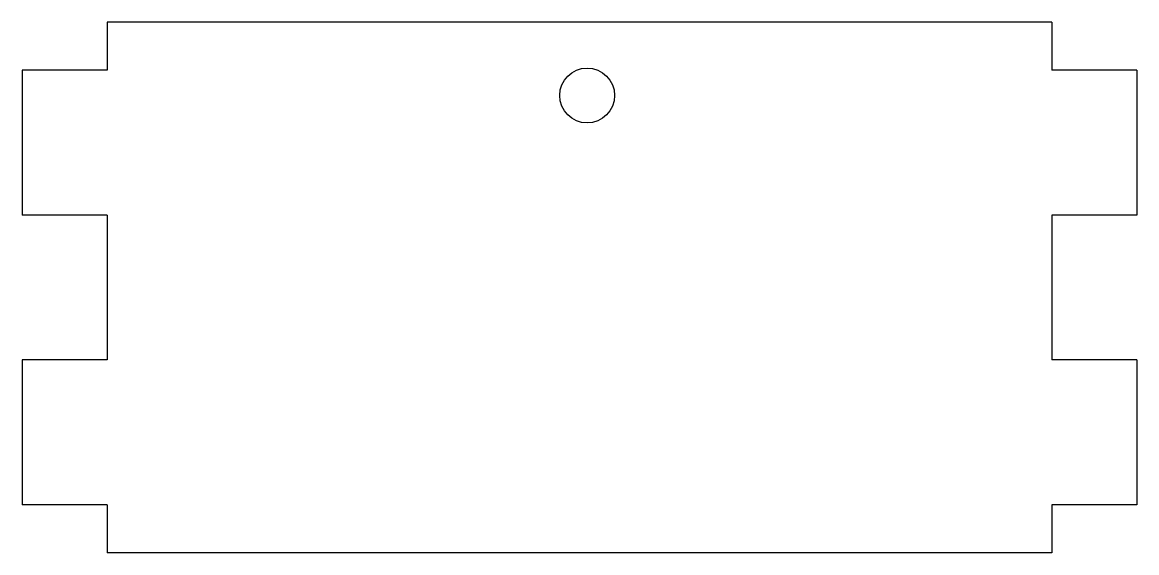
# Model space of a CAD drawing. Extents: x -67.5 to 5.6, y -42.5 to -7.7.
import ezdxf

# ---------------------------------------------------------------- set-up
doc = ezdxf.new("R2010")
doc.units = 0
doc.header["$MEASUREMENT"] = 0
doc.layers.add('VISIBLE', color=7, linetype='CONTINUOUS')

msp = doc.modelspace()

# ---------------------------------------------------------------- linework, layer by layer
at = {"layer": 'VISIBLE'}
for p, q in [((0, -7.75), (-61.96, -7.75)), ((-61.96, -7.75), (-61.96, -10.896)), ((0, -7.75), (0, -10.896)), ((-61.96, -10.896), (-67.516, -10.896)), ((-67.516, -10.896), (-67.516, -20.396)), ((5.556, -10.896), (0, -10.896)), ((5.556, -10.896), (5.556, -20.396)), ((-61.96, -20.396), (-67.516, -20.396)), ((-61.96, -20.396), (-61.96, -29.896)), ((0, -20.396), (0, -29.896)), ((5.556, -20.396), (0, -20.396)), ((-61.96, -29.896), (-67.516, -29.896)), ((-67.516, -29.896), (-67.516, -39.396)), ((5.556, -29.896), (0, -29.896)), ((5.556, -29.896), (5.556, -39.396)), ((-61.96, -39.396), (-67.516, -39.396)), ((-61.96, -39.396), (-61.96, -42.542)), ((0, -39.396), (0, -42.542)), ((5.556, -39.396), (0, -39.396)), ((0, -42.542), (-61.96, -42.542))]:
    msp.add_line(p, q, dxfattribs=at)
msp.add_circle((-30.48, -12.55), 1.8, dxfattribs=at)

doc.saveas('drawing.dxf')
